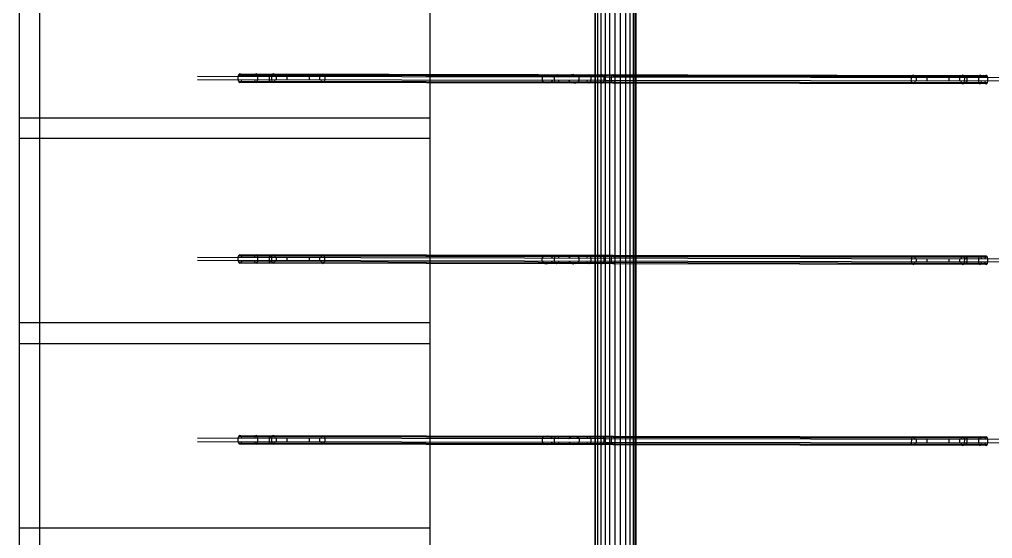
# Model space of a CAD drawing. Header units: inches. Extents: x 0 to 54693, y 0 to 31146.
# Drawn here: x 50653.2 to 51127.7, y 14842.5 to 15095.4 of the extents above; entities that cross this region are included whole.
import ezdxf

# ---------------------------------------------------------------- set-up
doc = ezdxf.new("R2010")
doc.units = ezdxf.units.IN
doc.header["$MEASUREMENT"] = 0
doc.layers.add('Added', color=3, linetype='Continuous')

msp = doc.modelspace()

# ---------------------------------------------------------------- linework, layer by layer
at = {"layer": 'Added', "linetype": 'Continuous', "lineweight": -2, "ltscale": 0.18}
for p, q in [((50653.23, 13843.54), (50653.23, 18243.35)), ((50663.23, 14353.54), (50663.23, 15333.24)), ((50853.23, 15333.24), (50853.23, 14353.54)), ((50933.73, 15327.61), (50933.73, 14373.47)), ((50934.07, 14373.47), (50934.07, 15327.61)), ((50935.07, 15327.61), (50935.07, 14373.47)), ((50936.66, 15327.61), (50936.66, 14373.47)), ((50938.73, 15327.61), (50938.73, 14373.47)), ((50941.14, 14373.47), (50941.14, 15327.61)), ((50943.73, 14373.47), (50943.73, 15327.61)), ((50946.32, 14373.47), (50946.32, 15327.61)), ((50948.73, 15327.61), (50948.73, 14373.47)), ((50950.8, 15327.61), (50950.8, 14373.47)), ((50952.39, 15327.61), (50952.39, 14373.47)), ((50953.39, 14373.47), (50953.39, 15327.61)), ((50953.73, 15327.61), (50953.73, 14373.47)), ((50760.02, 15068.27), (50759.77, 15067.61)), ((50760.36, 15068.7), (50760.02, 15068.27)), ((50760.02, 15068.27), (51125.23, 15067.58)), ((50760.75, 15068.85), (50760.36, 15068.7)), ((50760.36, 15068.7), (51124.96, 15068.01)), ((50761.13, 15068.7), (50760.75, 15068.85)), ((50760.75, 15068.85), (51124.64, 15068.16)), ((50761.47, 15068.27), (50761.13, 15068.7)), ((50761.71, 15067.61), (50761.47, 15068.27)), ((50767.97, 15068.25), (50767.76, 15067.6)), ((50768.25, 15068.68), (50767.97, 15068.25)), ((50768.58, 15068.83), (50768.25, 15068.68)), ((50768.9, 15068.68), (50768.58, 15068.83)), ((50769.18, 15068.25), (50768.9, 15068.68)), ((50769.38, 15067.6), (50769.18, 15068.25)), ((50775.08, 15067.59), (50775.1, 15068.24)), ((50775.1, 15068.24), (50775.13, 15068.67)), ((50775.13, 15068.67), (50775.17, 15068.82)), ((50775.17, 15068.82), (50775.2, 15068.67)), ((50775.2, 15068.67), (50775.23, 15068.24)), ((50775.23, 15068.24), (50775.24, 15067.59)), ((50776.31, 15068.24), (50776.08, 15067.58)), ((50776.63, 15068.67), (50776.31, 15068.24)), ((50776.99, 15068.82), (50776.63, 15068.67)), ((50777.35, 15068.67), (50776.99, 15068.82)), ((50777.67, 15068.24), (50777.35, 15068.67)), ((50777.89, 15067.58), (50777.67, 15068.24)), ((50800.27, 15067.54), (50800.5, 15068.19)), ((50800.5, 15068.19), (50800.82, 15068.62)), ((50800.82, 15068.62), (50800.5, 15068.19)), ((50800.82, 15068.62), (50801.18, 15068.77)), ((50801.54, 15068.62), (50801.18, 15068.77)), ((50801.54, 15068.62), (50801.85, 15068.19)), ((50801.85, 15068.19), (50802.08, 15067.53)), ((50908.71, 15067.99), (50909.59, 15068.42)), ((50909.59, 15068.42), (50908.71, 15067.99)), ((50909.59, 15068.42), (50910.58, 15068.57)), ((50910.58, 15068.57), (50911.58, 15068.41)), ((50911.58, 15068.41), (50912.45, 15067.98)), ((50914.38, 15067.98), (50914.74, 15068.41)), ((50914.74, 15068.41), (50915.15, 15068.56)), ((50915.15, 15068.56), (50915.56, 15068.41)), ((50915.56, 15068.41), (50915.91, 15067.98)), ((50922.59, 15068.39), (50921.71, 15067.97)), ((50921.71, 15067.97), (50922.59, 15068.39)), ((50923.58, 15068.54), (50922.59, 15068.39)), ((50923.58, 15068.54), (50924.58, 15068.39)), ((50925.45, 15067.96), (50924.58, 15068.39)), ((50930.2, 15067.95), (50930.52, 15068.38)), ((50930.52, 15068.38), (50930.88, 15068.53)), ((50930.88, 15068.53), (50931.24, 15068.38)), ((50931.24, 15068.38), (50931.55, 15067.95)), ((50936.75, 15067.94), (50937.03, 15068.37)), ((50937.03, 15068.37), (50937.35, 15068.52)), ((50937.35, 15068.52), (50937.67, 15068.36)), ((50937.67, 15068.36), (50937.94, 15067.93)), ((50942.12, 15067.93), (50942.39, 15068.36)), ((50942.39, 15068.36), (50942.69, 15068.51)), ((50942.69, 15068.51), (50942.99, 15068.35)), ((50942.99, 15068.35), (50943.25, 15067.92)), ((51088.31, 15067.65), (51088.63, 15068.08)), ((51088.63, 15068.08), (51088.31, 15067.65)), ((51088.63, 15068.08), (51088.99, 15068.23)), ((51088.99, 15068.23), (51088.63, 15068.08)), ((51089.35, 15068.08), (51088.99, 15068.23)), ((51089.35, 15068.08), (51089.66, 15067.65)), ((51112.82, 15068.04), (51112.5, 15067.61)), ((51113.18, 15068.19), (51112.82, 15068.04)), ((51113.54, 15068.04), (51113.18, 15068.19)), ((51113.85, 15067.61), (51113.54, 15068.04)), ((51114.94, 15067.6), (51114.97, 15068.03)), ((51114.97, 15068.03), (51115, 15068.18)), ((51115, 15068.18), (51115.03, 15068.03)), ((51115.03, 15068.03), (51115.06, 15067.6)), ((51121.25, 15068.02), (51120.97, 15067.59)), ((51121.57, 15068.17), (51121.25, 15068.02)), ((51121.89, 15068.02), (51121.57, 15068.17)), ((51122.16, 15067.59), (51121.89, 15068.02)), ((51124.33, 15068.01), (51124.05, 15067.59)), ((51124.64, 15068.16), (51124.33, 15068.01)), ((51124.96, 15068.01), (51124.64, 15068.16)), ((51150.06, 15065.24), (50740.08, 15066.01)), ((51150.07, 15066.88), (50740.09, 15067.65)), ((50759.77, 15067.61), (50759.76, 15065.97)), ((50759.76, 15065.97), (50760, 15065.31)), ((50760, 15065.31), (51125.22, 15064.63)), ((50760, 15065.31), (50760.34, 15064.88)), ((51124.94, 15064.2), (50760.34, 15064.88)), ((50760.34, 15064.88), (50760.72, 15064.73)), ((50760.72, 15064.73), (50761.11, 15064.88)), ((51124.62, 15064.05), (50760.72, 15064.73)), ((50761.11, 15064.88), (50761.45, 15065.31)), ((50761.45, 15065.31), (50761.7, 15065.97)), ((50767.75, 15065.95), (50767.95, 15065.3)), ((50767.95, 15065.3), (50768.23, 15064.87)), ((50768.23, 15064.87), (50768.56, 15064.72)), ((50768.56, 15064.72), (50768.88, 15064.87)), ((50768.88, 15064.87), (50769.17, 15065.3)), ((50769.17, 15065.3), (50769.38, 15065.95)), ((50769.38, 15065.95), (50769.38, 15067.6)), ((50775.07, 15065.94), (50775.08, 15067.59)), ((50775.09, 15065.29), (50775.07, 15065.94)), ((50775.11, 15064.86), (50775.09, 15065.29)), ((50775.15, 15064.71), (50775.11, 15064.86)), ((50775.18, 15064.86), (50775.15, 15064.71)), ((50775.21, 15065.29), (50775.18, 15064.86)), ((50775.23, 15065.94), (50775.21, 15065.29)), ((50776.08, 15067.58), (50776.07, 15065.94)), ((50776.07, 15065.94), (50776.3, 15065.28)), ((50776.3, 15065.28), (50776.61, 15064.85)), ((50776.61, 15064.85), (50776.97, 15064.7)), ((50776.97, 15064.7), (50777.33, 15064.85)), ((50777.33, 15064.85), (50777.65, 15065.28)), ((50777.65, 15065.28), (50777.88, 15065.94)), ((50778.61, 15065.93), (50778.61, 15067.58)), ((50783.58, 15067.57), (50783.57, 15065.92)), ((50794.57, 15065.9), (50794.58, 15067.55)), ((50799.54, 15067.54), (50799.53, 15065.89)), ((50800.48, 15065.24), (50800.26, 15065.89)), ((50800.48, 15065.24), (50800.8, 15064.81)), ((50801.16, 15064.66), (50800.8, 15064.81)), ((50801.52, 15064.81), (50801.16, 15064.66)), ((50801.84, 15065.24), (50801.52, 15064.81)), ((50802.07, 15065.89), (50801.84, 15065.24)), ((50802.08, 15067.53), (50802.07, 15065.89)), ((50908.08, 15067.34), (50908.07, 15065.69)), ((50908.07, 15065.69), (50908.7, 15065.04)), ((50908.08, 15067.34), (50908.71, 15067.99)), ((50908.7, 15065.04), (50909.56, 15064.6)), ((50910.56, 15064.45), (50909.56, 15064.6)), ((50910.56, 15064.45), (50911.56, 15064.6)), ((50912.44, 15065.03), (50911.56, 15064.6)), ((50911.56, 15064.6), (50912.44, 15065.03)), ((50913.07, 15065.68), (50912.44, 15065.03)), ((50913.08, 15067.33), (50912.45, 15067.98)), ((50914.11, 15065.68), (50914.12, 15067.32)), ((50914.37, 15065.03), (50914.11, 15065.68)), ((50914.12, 15067.32), (50914.38, 15067.98)), ((50914.72, 15064.59), (50914.37, 15065.03)), ((50915.13, 15064.44), (50914.72, 15064.59)), ((50915.53, 15064.59), (50915.13, 15064.44)), ((50915.89, 15065.02), (50915.53, 15064.59)), ((50916.15, 15065.68), (50915.89, 15065.02)), ((50915.91, 15067.98), (50916.16, 15067.32)), ((50921.07, 15065.67), (50921.7, 15065.01)), ((50921.08, 15067.31), (50921.71, 15067.97)), ((50921.7, 15065.01), (50922.56, 15064.58)), ((50923.56, 15064.43), (50922.56, 15064.58)), ((50923.56, 15064.43), (50924.56, 15064.58)), ((50925.44, 15065), (50924.56, 15064.58)), ((50925.44, 15065), (50926.07, 15065.66)), ((50926.08, 15067.3), (50925.45, 15067.96)), ((50926.07, 15065.66), (50926.08, 15067.3)), ((50930.18, 15065), (50929.96, 15065.65)), ((50929.97, 15067.3), (50930.2, 15067.95)), ((50930.5, 15064.57), (50930.18, 15065)), ((50930.86, 15064.42), (50930.5, 15064.57)), ((50931.22, 15064.56), (50930.86, 15064.42)), ((50931.54, 15064.99), (50931.22, 15064.56)), ((50931.77, 15065.65), (50931.54, 15064.99)), ((50931.55, 15067.95), (50931.78, 15067.29)), ((50931.78, 15067.29), (50931.77, 15065.65)), ((50936.74, 15064.98), (50936.54, 15065.64)), ((50936.55, 15067.28), (50936.75, 15067.94)), ((50937.01, 15064.55), (50936.74, 15064.98)), ((50937.33, 15064.4), (50937.01, 15064.55)), ((50937.65, 15064.55), (50937.33, 15064.4)), ((50937.93, 15064.98), (50937.65, 15064.55)), ((50938.13, 15065.64), (50937.93, 15064.98)), ((50937.94, 15067.93), (50938.14, 15067.28)), ((50938.14, 15067.28), (50938.13, 15065.64)), ((50941.92, 15065.63), (50941.93, 15067.27)), ((50942.11, 15064.97), (50941.92, 15065.63)), ((50941.93, 15067.27), (50942.12, 15067.93)), ((50942.37, 15064.54), (50942.11, 15064.97)), ((50942.67, 15064.39), (50942.37, 15064.54)), ((50942.97, 15064.54), (50942.67, 15064.39)), ((50943.24, 15064.97), (50942.97, 15064.54)), ((50943.43, 15065.63), (50943.24, 15064.97)), ((50943.25, 15067.92), (50943.44, 15067.27)), ((50977.04, 15067.21), (50976.85, 15067.21)), ((51088.07, 15065.35), (51088.08, 15067)), ((51088.07, 15065.35), (51088.29, 15064.7)), ((51088.08, 15067), (51088.31, 15067.65)), ((51088.29, 15064.7), (51088.61, 15064.27)), ((51088.97, 15064.12), (51088.61, 15064.27)), ((51088.97, 15064.12), (51089.33, 15064.27)), ((51089.65, 15064.7), (51089.33, 15064.27)), ((51089.33, 15064.27), (51089.65, 15064.7)), ((51089.88, 15065.35), (51089.65, 15064.7)), ((51089.89, 15067), (51089.66, 15067.65)), ((51090.6, 15065.35), (51090.61, 15066.99)), ((51095.58, 15066.98), (51095.57, 15065.34)), ((51106.57, 15065.32), (51106.58, 15066.96)), ((51111.54, 15066.95), (51111.53, 15065.31)), ((51112.26, 15065.31), (51112.48, 15064.65)), ((51112.5, 15067.61), (51112.27, 15066.95)), ((51112.48, 15064.65), (51112.8, 15064.22)), ((51112.8, 15064.22), (51113.16, 15064.07)), ((51113.16, 15064.07), (51113.52, 15064.22)), ((51113.52, 15064.22), (51113.84, 15064.65)), ((51113.84, 15064.65), (51114.07, 15065.31)), ((51114.08, 15066.95), (51113.85, 15067.61)), ((51114.07, 15065.31), (51114.08, 15066.95)), ((51114.91, 15066.95), (51114.94, 15067.6)), ((51114.92, 15064.65), (51114.91, 15065.3)), ((51114.95, 15064.22), (51114.92, 15064.65)), ((51114.98, 15064.07), (51114.95, 15064.22)), ((51115.01, 15064.22), (51114.98, 15064.07)), ((51115.04, 15064.65), (51115.01, 15064.22)), ((51115.07, 15065.3), (51115.04, 15064.65)), ((51115.06, 15067.6), (51115.08, 15066.95)), ((51115.08, 15066.95), (51115.07, 15065.3)), ((51120.77, 15066.94), (51120.76, 15065.29)), ((51120.76, 15065.29), (51120.96, 15064.64)), ((51120.97, 15067.59), (51120.77, 15066.94)), ((51120.96, 15064.64), (51121.23, 15064.21)), ((51121.23, 15064.21), (51121.55, 15064.06)), ((51121.55, 15064.06), (51121.87, 15064.21)), ((51121.87, 15064.21), (51122.14, 15064.64)), ((51122.14, 15064.64), (51122.35, 15065.29)), ((51122.36, 15066.93), (51122.16, 15067.59)), ((51123.84, 15065.29), (51124.03, 15064.63)), ((51124.05, 15067.59), (51123.85, 15066.93)), ((51124.03, 15064.63), (51124.31, 15064.2)), ((51124.31, 15064.2), (51124.62, 15064.05)), ((51124.62, 15064.05), (51124.94, 15064.2)), ((51124.94, 15064.2), (51125.22, 15064.63)), ((51125.23, 15067.58), (51124.96, 15068.01)), ((51125.22, 15064.63), (51125.42, 15065.28)), ((51125.43, 15066.93), (51125.23, 15067.58)), ((51125.42, 15065.28), (51125.43, 15066.93)), ((50653.23, 15047.51), (50853.23, 15047.51)), ((50653.23, 15037.51), (50853.23, 15037.51)), ((51150.06, 14977.15), (50740.08, 14977.92)), ((50740.09, 14979.56), (51150.07, 14978.79)), ((50759.77, 14979.53), (50759.76, 14977.88)), ((50759.76, 14977.88), (50760, 14977.23)), ((50760.02, 14980.18), (50759.77, 14979.53)), ((50760.36, 14980.61), (50760.02, 14980.18)), ((50760.02, 14980.18), (51125.23, 14979.5)), ((50760.75, 14980.76), (50760.36, 14980.61)), ((51124.96, 14979.93), (50760.36, 14980.61)), ((51124.64, 14980.08), (50760.75, 14980.76)), ((50761.13, 14980.61), (50760.75, 14980.76)), ((50761.47, 14980.18), (50761.13, 14980.61)), ((50761.45, 14977.22), (50761.7, 14977.88)), ((50761.71, 14979.52), (50761.47, 14980.18)), ((50767.97, 14980.17), (50767.76, 14979.51)), ((50768.25, 14980.59), (50767.97, 14980.17)), ((50768.58, 14980.74), (50768.25, 14980.59)), ((50768.9, 14980.59), (50768.58, 14980.74)), ((50769.18, 14980.16), (50768.9, 14980.59)), ((50769.38, 14979.51), (50769.18, 14980.16)), ((50769.38, 14977.86), (50769.38, 14979.51)), ((50775.07, 14977.85), (50775.08, 14979.5)), ((50775.08, 14979.5), (50775.1, 14980.15)), ((50775.1, 14980.15), (50775.13, 14980.58)), ((50775.13, 14980.58), (50775.17, 14980.73)), ((50775.17, 14980.73), (50775.2, 14980.58)), ((50775.2, 14980.58), (50775.23, 14980.15)), ((50775.23, 14980.15), (50775.24, 14979.5)), ((50776.08, 14979.5), (50776.07, 14977.85)), ((50776.31, 14980.15), (50776.08, 14979.5)), ((50776.63, 14980.58), (50776.31, 14980.15)), ((50776.99, 14980.73), (50776.63, 14980.58)), ((50777.35, 14980.58), (50776.99, 14980.73)), ((50777.67, 14980.15), (50777.35, 14980.58)), ((50777.89, 14979.49), (50777.67, 14980.15)), ((50778.61, 14977.85), (50778.61, 14979.49)), ((50783.58, 14979.48), (50783.57, 14977.84)), ((50794.57, 14977.82), (50794.58, 14979.46)), ((50799.54, 14979.45), (50799.53, 14977.81)), ((50800.27, 14979.45), (50800.5, 14980.1)), ((50800.5, 14980.1), (50800.27, 14979.45)), ((50800.5, 14980.1), (50800.82, 14980.53)), ((50801.18, 14980.68), (50800.82, 14980.53)), ((50801.18, 14980.68), (50801.54, 14980.53)), ((50801.54, 14980.53), (50801.85, 14980.1)), ((50802.08, 14979.45), (50801.85, 14980.1)), ((50802.07, 14977.8), (50802.08, 14979.45)), ((50908.07, 14977.6), (50908.08, 14979.25)), ((50908.71, 14979.9), (50908.08, 14979.25)), ((50909.59, 14980.33), (50908.71, 14979.9)), ((50909.59, 14980.33), (50910.58, 14980.48)), ((50910.58, 14980.48), (50911.58, 14980.33)), ((50912.45, 14979.89), (50911.58, 14980.33)), ((50913.08, 14979.24), (50912.45, 14979.89)), ((50914.11, 14977.59), (50914.12, 14979.24)), ((50914.12, 14979.24), (50914.38, 14979.89)), ((50914.38, 14979.89), (50914.74, 14980.32)), ((50914.74, 14980.32), (50915.15, 14980.47)), ((50915.15, 14980.47), (50915.56, 14980.32)), ((50915.56, 14980.32), (50915.91, 14979.89)), ((50915.91, 14979.89), (50916.16, 14979.23)), ((50921.71, 14979.88), (50921.08, 14979.22)), ((50922.59, 14980.31), (50921.71, 14979.88)), ((50921.71, 14979.88), (50922.59, 14980.31)), ((50923.58, 14980.45), (50922.59, 14980.31)), ((50924.58, 14980.3), (50923.58, 14980.45)), ((50924.58, 14980.3), (50925.45, 14979.87)), ((50925.45, 14979.87), (50926.08, 14979.21)), ((50926.07, 14977.57), (50926.08, 14979.21)), ((50929.97, 14979.21), (50930.2, 14979.86)), ((50930.2, 14979.86), (50930.52, 14980.29)), ((50930.52, 14980.29), (50930.88, 14980.44)), ((50930.88, 14980.44), (50931.24, 14980.29)), ((50931.24, 14980.29), (50931.55, 14979.86)), ((50931.55, 14979.86), (50931.78, 14979.2)), ((50931.78, 14979.2), (50931.77, 14977.56)), ((50936.55, 14979.19), (50936.75, 14979.85)), ((50936.75, 14979.85), (50937.03, 14980.28)), ((50937.03, 14980.28), (50937.35, 14980.43)), ((50937.35, 14980.43), (50937.67, 14980.28)), ((50937.67, 14980.28), (50937.94, 14979.85)), ((50937.94, 14979.85), (50938.14, 14979.19)), ((50938.14, 14979.19), (50938.13, 14977.55)), ((50941.92, 14977.54), (50941.93, 14979.18)), ((50941.93, 14979.18), (50942.12, 14979.84)), ((50942.12, 14979.84), (50942.39, 14980.27)), ((50942.39, 14980.27), (50942.69, 14980.42)), ((50942.69, 14980.42), (50942.99, 14980.27)), ((50942.99, 14980.27), (50943.25, 14979.84)), ((50943.25, 14979.84), (50943.44, 14979.18)), ((51088.08, 14978.91), (51088.07, 14977.27)), ((51088.08, 14978.91), (51088.31, 14979.56)), ((51088.31, 14979.56), (51088.08, 14978.91)), ((51088.31, 14979.56), (51088.63, 14979.99)), ((51088.63, 14979.99), (51088.99, 14980.14)), ((51089.35, 14979.99), (51088.99, 14980.14)), ((51089.66, 14979.56), (51089.35, 14979.99)), ((51089.66, 14979.56), (51089.89, 14978.91)), ((51090.6, 14977.26), (51090.61, 14978.91)), ((51095.58, 14978.9), (51095.57, 14977.25)), ((51106.57, 14977.23), (51106.58, 14978.88)), ((51111.54, 14978.87), (51111.53, 14977.22)), ((51112.5, 14979.52), (51112.27, 14978.87)), ((51112.82, 14979.95), (51112.5, 14979.52)), ((51113.18, 14980.1), (51112.82, 14979.95)), ((51113.54, 14979.95), (51113.18, 14980.1)), ((51113.85, 14979.52), (51113.54, 14979.95)), ((51114.08, 14978.86), (51113.85, 14979.52)), ((51114.07, 14977.22), (51114.08, 14978.86)), ((51114.91, 14978.86), (51114.94, 14979.51)), ((51114.94, 14979.51), (51114.97, 14979.94)), ((51114.97, 14979.94), (51115, 14980.09)), ((51115, 14980.09), (51115.03, 14979.94)), ((51115.03, 14979.94), (51115.06, 14979.51)), ((51115.06, 14979.51), (51115.08, 14978.86)), ((51115.08, 14978.86), (51115.07, 14977.22)), ((51120.77, 14978.85), (51120.76, 14977.2)), ((51120.97, 14979.5), (51120.77, 14978.85)), ((51121.25, 14979.93), (51120.97, 14979.5)), ((51121.57, 14980.08), (51121.25, 14979.93)), ((51121.89, 14979.93), (51121.57, 14980.08)), ((51122.16, 14979.5), (51121.89, 14979.93)), ((51122.36, 14978.85), (51122.16, 14979.5)), ((51124.05, 14979.5), (51123.85, 14978.84)), ((51124.33, 14979.93), (51124.05, 14979.5)), ((51124.64, 14980.08), (51124.33, 14979.93)), ((51124.96, 14979.93), (51124.64, 14980.08)), ((51125.23, 14979.5), (51124.96, 14979.93)), ((51125.43, 14978.84), (51125.23, 14979.5)), ((51125.42, 14977.2), (51125.43, 14978.84)), ((51125.22, 14976.54), (50760, 14977.23)), ((50760, 14977.23), (50760.34, 14976.8)), ((50760.34, 14976.8), (51124.94, 14976.11)), ((50760.34, 14976.8), (50760.72, 14976.65)), ((50760.72, 14976.65), (50761.11, 14976.79)), ((51124.62, 14975.96), (50760.72, 14976.65)), ((50761.11, 14976.79), (50761.45, 14977.22)), ((50767.75, 14977.87), (50767.95, 14977.21)), ((50767.95, 14977.21), (50768.23, 14976.78)), ((50768.23, 14976.78), (50768.56, 14976.63)), ((50768.56, 14976.63), (50768.88, 14976.78)), ((50768.88, 14976.78), (50769.17, 14977.21)), ((50769.17, 14977.21), (50769.38, 14977.86)), ((50775.09, 14977.2), (50775.07, 14977.85)), ((50775.11, 14976.77), (50775.09, 14977.2)), ((50775.15, 14976.62), (50775.11, 14976.77)), ((50775.18, 14976.77), (50775.15, 14976.62)), ((50775.21, 14977.2), (50775.18, 14976.77)), ((50775.23, 14977.85), (50775.21, 14977.2)), ((50776.07, 14977.85), (50776.3, 14977.2)), ((50776.3, 14977.2), (50776.61, 14976.77)), ((50776.61, 14976.77), (50776.97, 14976.62)), ((50776.97, 14976.62), (50777.33, 14976.76)), ((50777.33, 14976.76), (50777.65, 14977.19)), ((50777.65, 14977.19), (50777.88, 14977.85)), ((50800.48, 14977.15), (50800.26, 14977.81)), ((50800.48, 14977.15), (50800.8, 14976.72)), ((50801.16, 14976.57), (50800.8, 14976.72)), ((50801.16, 14976.57), (50801.52, 14976.72)), ((50801.52, 14976.72), (50801.84, 14977.15)), ((50802.07, 14977.8), (50801.84, 14977.15)), ((50908.07, 14977.6), (50908.7, 14976.95)), ((50908.7, 14976.95), (50909.56, 14976.52)), ((50909.56, 14976.52), (50910.56, 14976.37)), ((50911.56, 14976.51), (50910.56, 14976.37)), ((50912.44, 14976.94), (50911.56, 14976.51)), ((50912.44, 14976.94), (50913.07, 14977.59)), ((50914.37, 14976.94), (50914.11, 14977.59)), ((50914.72, 14976.51), (50914.37, 14976.94)), ((50915.13, 14976.36), (50914.72, 14976.51)), ((50915.53, 14976.51), (50915.13, 14976.36)), ((50915.89, 14976.93), (50915.53, 14976.51)), ((50916.15, 14977.59), (50915.89, 14976.93)), ((50921.07, 14977.58), (50921.26, 14977.58)), ((50921.07, 14977.58), (50921.7, 14976.92)), ((50922.56, 14976.49), (50921.7, 14976.92)), ((50922.56, 14976.49), (50923.56, 14976.34)), ((50924.56, 14976.49), (50923.56, 14976.34)), ((50924.56, 14976.49), (50925.44, 14976.92)), ((50926.07, 14977.57), (50925.44, 14976.92)), ((50930.18, 14976.91), (50929.96, 14977.56)), ((50930.5, 14976.48), (50930.18, 14976.91)), ((50930.86, 14976.33), (50930.5, 14976.48)), ((50931.22, 14976.48), (50930.86, 14976.33)), ((50931.54, 14976.9), (50931.22, 14976.48)), ((50931.77, 14977.56), (50931.54, 14976.9)), ((50936.74, 14976.9), (50936.54, 14977.55)), ((50937.01, 14976.47), (50936.74, 14976.9)), ((50937.33, 14976.31), (50937.01, 14976.47)), ((50937.65, 14976.46), (50937.33, 14976.31)), ((50937.93, 14976.89), (50937.65, 14976.46)), ((50938.13, 14977.55), (50937.93, 14976.89)), ((50942.11, 14976.89), (50941.92, 14977.54)), ((50942.37, 14976.46), (50942.11, 14976.89)), ((50942.67, 14976.3), (50942.37, 14976.46)), ((50942.97, 14976.45), (50942.67, 14976.3)), ((50943.24, 14976.88), (50942.97, 14976.45)), ((50943.43, 14977.54), (50943.24, 14976.88)), ((51088.07, 14977.27), (51088.29, 14976.61)), ((51088.29, 14976.61), (51088.61, 14976.18)), ((51088.97, 14976.03), (51088.61, 14976.18)), ((51088.97, 14976.03), (51089.33, 14976.18)), ((51089.65, 14976.61), (51089.33, 14976.18)), ((51089.33, 14976.18), (51089.65, 14976.61)), ((51089.65, 14976.61), (51089.88, 14977.26)), ((51112.26, 14977.22), (51112.48, 14976.57)), ((51112.48, 14976.57), (51112.8, 14976.14)), ((51112.8, 14976.14), (51113.16, 14975.99)), ((51113.16, 14975.99), (51113.52, 14976.13)), ((51113.52, 14976.13), (51113.84, 14976.56)), ((51113.84, 14976.56), (51114.07, 14977.22)), ((51114.92, 14976.56), (51114.91, 14977.22)), ((51114.95, 14976.13), (51114.92, 14976.56)), ((51114.98, 14975.98), (51114.95, 14976.13)), ((51115.01, 14976.13), (51114.98, 14975.98)), ((51115.04, 14976.56), (51115.01, 14976.13)), ((51115.07, 14977.22), (51115.04, 14976.56)), ((51120.76, 14977.2), (51120.96, 14976.55)), ((51120.96, 14976.55), (51121.23, 14976.12)), ((51121.23, 14976.12), (51121.55, 14975.97)), ((51121.55, 14975.97), (51121.87, 14976.12)), ((51121.87, 14976.12), (51122.14, 14976.55)), ((51122.14, 14976.55), (51122.35, 14977.2)), ((51123.84, 14977.2), (51124.03, 14976.54)), ((51124.03, 14976.54), (51124.31, 14976.11)), ((51124.31, 14976.11), (51124.62, 14975.96)), ((51124.62, 14975.96), (51124.94, 14976.11)), ((51124.94, 14976.11), (51125.22, 14976.54)), ((51125.22, 14976.54), (51125.42, 14977.2)), ((50853.23, 14947.51), (50653.23, 14947.51)), ((50653.23, 14937.51), (50853.23, 14937.51)), ((50760.36, 14892.52), (50760.02, 14892.09)), ((50760.75, 14892.67), (50760.36, 14892.52)), ((51124.96, 14891.84), (50760.36, 14892.52)), ((50761.13, 14892.52), (50760.75, 14892.67)), ((50760.75, 14892.67), (51124.64, 14891.99)), ((50761.47, 14892.09), (50761.13, 14892.52)), ((50768.25, 14892.51), (50767.97, 14892.08)), ((50768.58, 14892.66), (50768.25, 14892.51)), ((50768.9, 14892.5), (50768.58, 14892.66)), ((50769.18, 14892.07), (50768.9, 14892.5)), ((50775.1, 14892.06), (50775.13, 14892.49)), ((50775.13, 14892.49), (50775.17, 14892.64)), ((50775.17, 14892.64), (50775.2, 14892.49)), ((50775.2, 14892.49), (50775.23, 14892.06)), ((50776.63, 14892.49), (50776.31, 14892.06)), ((50776.99, 14892.64), (50776.63, 14892.49)), ((50777.35, 14892.49), (50776.99, 14892.64)), ((50777.67, 14892.06), (50777.35, 14892.49)), ((50801.18, 14892.59), (50800.82, 14892.45)), ((50801.54, 14892.44), (50801.18, 14892.59)), ((50740.08, 14889.83), (51150.06, 14889.06)), ((51150.07, 14890.71), (50740.09, 14891.47)), ((50759.77, 14891.44), (50759.76, 14889.79)), ((50759.76, 14889.79), (50760, 14889.14)), ((50760.02, 14892.09), (50759.77, 14891.44)), ((50760, 14889.14), (51125.22, 14888.45)), ((50760, 14889.14), (50760.34, 14888.71)), ((51125.23, 14891.41), (50760.02, 14892.09)), ((50760.34, 14888.71), (51124.94, 14888.02)), ((50760.34, 14888.71), (50760.72, 14888.56)), ((50760.72, 14888.56), (50761.11, 14888.71)), ((51124.62, 14887.88), (50760.72, 14888.56)), ((50761.11, 14888.71), (50761.45, 14889.14)), ((50761.45, 14889.14), (50761.7, 14889.79)), ((50761.71, 14891.43), (50761.47, 14892.09)), ((50767.75, 14889.78), (50767.95, 14889.12)), ((50767.97, 14892.08), (50767.76, 14891.42)), ((50767.95, 14889.12), (50768.23, 14888.69)), ((50768.23, 14888.69), (50768.56, 14888.54)), ((50768.56, 14888.54), (50768.88, 14888.69)), ((50768.88, 14888.69), (50769.17, 14889.12)), ((50769.17, 14889.12), (50769.38, 14889.78)), ((50769.38, 14891.42), (50769.18, 14892.07)), ((50769.38, 14889.78), (50769.38, 14891.42)), ((50775.07, 14889.76), (50775.08, 14891.41)), ((50775.09, 14889.11), (50775.07, 14889.76)), ((50775.08, 14891.41), (50775.1, 14892.06)), ((50775.11, 14888.68), (50775.09, 14889.11)), ((50775.15, 14888.53), (50775.11, 14888.68)), ((50775.18, 14888.68), (50775.15, 14888.53)), ((50775.21, 14889.11), (50775.18, 14888.68)), ((50775.23, 14889.76), (50775.21, 14889.11)), ((50775.23, 14892.06), (50775.24, 14891.41)), ((50776.08, 14891.41), (50776.07, 14889.76)), ((50776.07, 14889.76), (50776.3, 14889.11)), ((50776.31, 14892.06), (50776.08, 14891.41)), ((50776.3, 14889.11), (50776.61, 14888.68)), ((50776.61, 14888.68), (50776.97, 14888.53)), ((50776.97, 14888.53), (50777.33, 14888.68)), ((50777.33, 14888.68), (50777.65, 14889.11)), ((50777.65, 14889.11), (50777.88, 14889.76)), ((50777.89, 14891.4), (50777.67, 14892.06)), ((50778.61, 14889.76), (50778.61, 14891.4)), ((50783.58, 14891.39), (50783.57, 14889.75)), ((50794.57, 14889.73), (50794.58, 14891.37)), ((50799.54, 14891.36), (50799.53, 14889.72)), ((50800.48, 14889.06), (50800.26, 14889.72)), ((50800.5, 14892.02), (50800.27, 14891.36)), ((50800.48, 14889.06), (50800.8, 14888.63)), ((50800.82, 14892.45), (50800.5, 14892.02)), ((50801.16, 14888.48), (50800.8, 14888.63)), ((50801.52, 14888.63), (50801.16, 14888.48)), ((50801.52, 14888.63), (50801.84, 14889.06)), ((50801.85, 14892.01), (50801.54, 14892.44)), ((50802.07, 14889.71), (50801.84, 14889.06)), ((50801.84, 14889.06), (50802.07, 14889.71)), ((50801.85, 14892.01), (50802.08, 14891.36)), ((50802.08, 14891.36), (50802.07, 14889.71)), ((50908.08, 14891.16), (50908.07, 14889.52)), ((50908.07, 14889.52), (50908.7, 14888.86)), ((50908.08, 14891.16), (50908.71, 14891.81)), ((50908.7, 14888.86), (50909.56, 14888.43)), ((50908.71, 14891.81), (50909.59, 14892.24)), ((50909.59, 14892.24), (50908.71, 14891.81)), ((50909.56, 14888.43), (50910.56, 14888.28)), ((50910.58, 14892.39), (50909.59, 14892.24)), ((50910.56, 14888.28), (50911.56, 14888.42)), ((50910.58, 14892.39), (50911.58, 14892.24)), ((50912.44, 14888.85), (50911.56, 14888.42)), ((50912.45, 14891.81), (50911.58, 14892.24)), ((50912.44, 14888.85), (50913.07, 14889.51)), ((50913.08, 14891.15), (50912.45, 14891.81)), ((50914.11, 14889.5), (50914.12, 14891.15)), ((50914.37, 14888.85), (50914.11, 14889.5)), ((50914.12, 14891.15), (50914.38, 14891.8)), ((50914.72, 14888.42), (50914.37, 14888.85)), ((50914.38, 14891.8), (50914.74, 14892.23)), ((50915.13, 14888.27), (50914.72, 14888.42)), ((50914.74, 14892.23), (50915.15, 14892.38)), ((50915.53, 14888.42), (50915.13, 14888.27)), ((50915.15, 14892.38), (50915.56, 14892.23)), ((50915.89, 14888.85), (50915.53, 14888.42)), ((50915.56, 14892.23), (50915.91, 14891.8)), ((50916.15, 14889.5), (50915.89, 14888.85)), ((50915.91, 14891.8), (50916.16, 14891.14)), ((50921.7, 14888.84), (50921.07, 14889.49)), ((50921.08, 14891.14), (50921.71, 14891.79)), ((50921.27, 14891.14), (50921.08, 14891.14)), ((50922.56, 14888.4), (50921.7, 14888.84)), ((50922.59, 14892.22), (50921.71, 14891.79)), ((50921.71, 14891.79), (50922.59, 14892.22)), ((50922.56, 14888.4), (50923.56, 14888.25)), ((50922.59, 14892.22), (50923.58, 14892.36)), ((50923.56, 14888.25), (50924.56, 14888.4)), ((50924.58, 14892.21), (50923.58, 14892.36)), ((50925.44, 14888.83), (50924.56, 14888.4)), ((50924.58, 14892.21), (50925.45, 14891.78)), ((50926.07, 14889.48), (50925.44, 14888.83)), ((50926.08, 14891.13), (50925.45, 14891.78)), ((50926.08, 14891.13), (50926.07, 14889.48)), ((50930.18, 14888.82), (50929.96, 14889.47)), ((50929.97, 14891.12), (50930.2, 14891.77)), ((50930.5, 14888.39), (50930.18, 14888.82)), ((50930.2, 14891.77), (50930.52, 14892.2)), ((50930.86, 14888.24), (50930.5, 14888.39)), ((50930.52, 14892.2), (50930.88, 14892.35)), ((50931.22, 14888.39), (50930.86, 14888.24)), ((50930.88, 14892.35), (50931.24, 14892.2)), ((50931.54, 14888.82), (50931.22, 14888.39)), ((50931.24, 14892.2), (50931.55, 14891.77)), ((50931.77, 14889.47), (50931.54, 14888.82)), ((50931.55, 14891.77), (50931.78, 14891.12)), ((50931.78, 14891.12), (50931.77, 14889.47)), ((50936.74, 14888.81), (50936.54, 14889.46)), ((50936.55, 14891.11), (50936.75, 14891.76)), ((50937.01, 14888.38), (50936.74, 14888.81)), ((50936.75, 14891.76), (50937.03, 14892.19)), ((50937.33, 14888.23), (50937.01, 14888.38)), ((50937.03, 14892.19), (50937.35, 14892.34)), ((50937.65, 14888.38), (50937.33, 14888.23)), ((50937.35, 14892.34), (50937.67, 14892.19)), ((50937.93, 14888.8), (50937.65, 14888.38)), ((50937.67, 14892.19), (50937.94, 14891.76)), ((50938.13, 14889.46), (50937.93, 14888.8)), ((50937.94, 14891.76), (50938.14, 14891.1)), ((50938.14, 14891.1), (50938.13, 14889.46)), ((50941.92, 14889.45), (50941.93, 14891.1)), ((50942.11, 14888.8), (50941.92, 14889.45)), ((50941.93, 14891.1), (50942.12, 14891.75)), ((50942.37, 14888.37), (50942.11, 14888.8)), ((50942.12, 14891.75), (50942.39, 14892.18)), ((50942.67, 14888.22), (50942.37, 14888.37)), ((50942.39, 14892.18), (50942.69, 14892.33)), ((50942.97, 14888.37), (50942.67, 14888.22)), ((50942.69, 14892.33), (50942.99, 14892.18)), ((50943.24, 14888.79), (50942.97, 14888.37)), ((50942.99, 14892.18), (50943.25, 14891.75)), ((50943.43, 14889.45), (50943.24, 14888.79)), ((50943.25, 14891.75), (50943.44, 14891.09)), ((51088.08, 14890.82), (51088.07, 14889.18)), ((51088.29, 14888.52), (51088.07, 14889.18)), ((51088.08, 14890.82), (51088.31, 14891.48)), ((51088.61, 14888.09), (51088.29, 14888.52)), ((51088.31, 14891.48), (51088.63, 14891.91)), ((51088.63, 14891.91), (51088.31, 14891.48)), ((51088.97, 14887.94), (51088.61, 14888.09)), ((51088.99, 14892.05), (51088.63, 14891.91)), ((51089.33, 14888.09), (51088.97, 14887.94)), ((51089.35, 14891.9), (51088.99, 14892.05)), ((51089.65, 14888.52), (51089.33, 14888.09)), ((51089.33, 14888.09), (51089.65, 14888.52)), ((51089.66, 14891.47), (51089.35, 14891.9)), ((51089.88, 14889.17), (51089.65, 14888.52)), ((51089.66, 14891.47), (51089.89, 14890.82)), ((51090.6, 14889.17), (51090.61, 14890.82)), ((51095.58, 14890.81), (51095.57, 14889.16)), ((51106.57, 14889.14), (51106.58, 14890.79)), ((51111.54, 14890.78), (51111.53, 14889.13)), ((51112.26, 14889.13), (51112.48, 14888.48)), ((51112.5, 14891.43), (51112.27, 14890.78)), ((51112.48, 14888.48), (51112.8, 14888.05)), ((51112.82, 14891.86), (51112.5, 14891.43)), ((51112.8, 14888.05), (51113.16, 14887.9)), ((51113.18, 14892.01), (51112.82, 14891.86)), ((51113.16, 14887.9), (51113.52, 14888.05)), ((51113.54, 14891.86), (51113.18, 14892.01)), ((51113.52, 14888.05), (51113.84, 14888.48)), ((51113.85, 14891.43), (51113.54, 14891.86)), ((51113.84, 14888.48), (51114.07, 14889.13)), ((51114.08, 14890.77), (51113.85, 14891.43)), ((51114.07, 14889.13), (51114.08, 14890.77)), ((51114.91, 14890.77), (51114.94, 14891.43)), ((51114.92, 14888.47), (51114.91, 14889.13)), ((51114.95, 14888.04), (51114.92, 14888.47)), ((51114.94, 14891.43), (51114.97, 14891.86)), ((51114.98, 14887.89), (51114.95, 14888.04)), ((51114.97, 14891.86), (51115, 14892.01)), ((51115.01, 14888.04), (51114.98, 14887.89)), ((51115, 14892.01), (51115.03, 14891.86)), ((51115.04, 14888.47), (51115.01, 14888.04)), ((51115.03, 14891.86), (51115.06, 14891.43)), ((51115.07, 14889.13), (51115.04, 14888.47)), ((51115.06, 14891.43), (51115.08, 14890.77)), ((51115.08, 14890.77), (51115.07, 14889.13)), ((51120.77, 14890.76), (51120.76, 14889.12)), ((51120.76, 14889.12), (51120.96, 14888.46)), ((51120.97, 14891.42), (51120.77, 14890.76)), ((51120.96, 14888.46), (51121.23, 14888.03)), ((51121.25, 14891.84), (51120.97, 14891.42)), ((51121.23, 14888.03), (51121.55, 14887.88)), ((51121.57, 14891.99), (51121.25, 14891.84)), ((51121.55, 14887.88), (51121.87, 14888.03)), ((51121.89, 14891.84), (51121.57, 14891.99)), ((51121.87, 14888.03), (51122.14, 14888.46)), ((51122.16, 14891.41), (51121.89, 14891.84)), ((51122.14, 14888.46), (51122.35, 14889.11)), ((51122.36, 14890.76), (51122.16, 14891.41)), ((51123.84, 14889.11), (51124.03, 14888.46)), ((51124.05, 14891.41), (51123.85, 14890.76)), ((51124.03, 14888.46), (51124.31, 14888.03)), ((51124.33, 14891.84), (51124.05, 14891.41)), ((51124.31, 14888.03), (51124.62, 14887.88)), ((51124.64, 14891.99), (51124.33, 14891.84)), ((51124.62, 14887.88), (51124.94, 14888.02)), ((51124.96, 14891.84), (51124.64, 14891.99)), ((51124.94, 14888.02), (51125.22, 14888.45)), ((51125.23, 14891.41), (51124.96, 14891.84)), ((51125.22, 14888.45), (51125.42, 14889.11)), ((51125.43, 14890.75), (51125.23, 14891.41)), ((51125.42, 14889.11), (51125.43, 14890.75)), ((50853.23, 14847.51), (50653.23, 14847.51))]:
    msp.add_line(p, q, dxfattribs=at)

doc.saveas('drawing.dxf')
